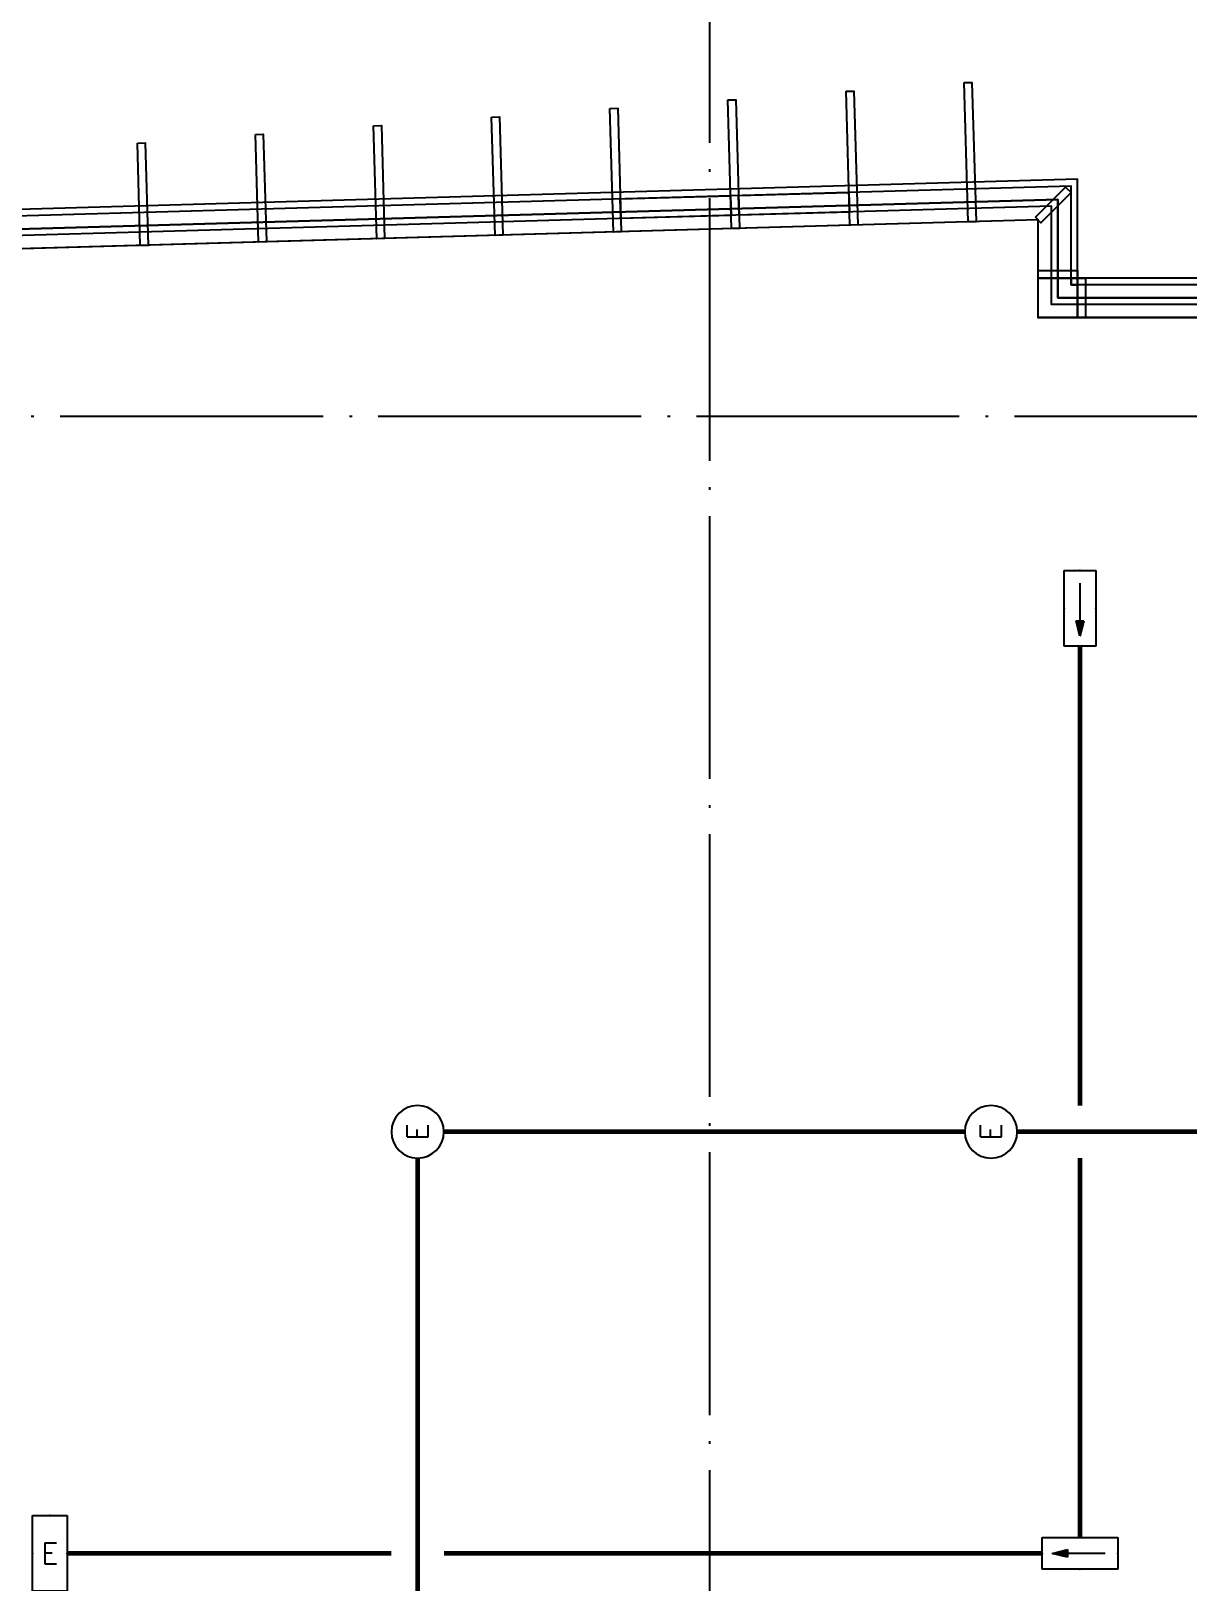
# Model space of a CAD drawing. Extents: x -2209072 to 495824, y -92434 to 572724.
# Drawn here: x 133878 to 142679, y 406353 to 418154 of the extents above; entities that cross this region are included whole.
import ezdxf
from ezdxf.enums import TextEntityAlignment as Align

# ---------------------------------------------------------------- set-up
doc = ezdxf.new("R2010")
doc.units = 0
doc.header["$LTSCALE"] = 1000
doc.header["$MEASUREMENT"] = 0
doc.linetypes.add('DASH', pattern=[0.35, 0.25, -0.1])
doc.linetypes.add('X-104 6#7#平面$0$DOTE', pattern=[2.42, 2, -0.2, 0.02, -0.2])
doc.layers.get('0').update_dxf_attribs({"linetype": 'CONTINUOUS'})
for name, color, linetype in [('6#7#幕墙$0$A-C_玻璃幕墙', 140, 'CONTINUOUS'), ('6#7#幕墙$0$A-C_窗', 140, 'CONTINUOUS'), ('6#7#幕墙$0$A-TECH_结构', 21, 'CONTINUOUS'), ('EQUIP-照明', 3, 'CONTINUOUS'), ('WIRE-应急', 2, 'DASH'), ('X-104 6#7#平面$0$A-TECH_结构', 21, 'CONTINUOUS'), ('X-104 6#7#平面$0$A_AXIS-轴线', 36, 'X-104 6#7#平面$0$DOTE')]:
    doc.layers.add(name, color=color, linetype=linetype)
doc.layers.add('X-104 6#7#平面$0$000套内', color=226, linetype='CONTINUOUS', lineweight=30, plot=False)
doc.styles.add('_TEL_DIM', font='SIMPLEX', dxfattribs={"width": 0.8, "height": 3.5, "bigfont": 'HZTXT'})

# ---------------------------------------------------------------- blocks, each defined once
blk = doc.blocks.new('$equip$00001838')
blk.add_circle((0, 0), 0.5)
at = {"color": 7, "style": '_TEL_DIM'}
blk.add_attdef('$TEXT$', text='', height=0.4, dxfattribs=at).set_placement((0, 0), align=Align.MIDDLE_CENTER)
at = {"color": 7, "style": '_TEL_DIM', "flags": 1}
blk.add_attdef('A', text='', height=0.00002, dxfattribs=at).set_placement((0, 0), align=Align.MIDDLE_CENTER)
blk = doc.blocks.new('$equip_U$00000189(HT0843)')
at = {"color": 2}
for p, q in [((-0.72, 0.66), (-0.72, 0)), ((0.72, 0.66), (-0.72, 0.66)), ((0.72, 0), (0.72, 0.66)), ((-0.72, 0), (0.72, 0))]:
    blk.add_line(p, q, dxfattribs=at)
at = {"color": 2, "const_width": 0.0125}
for points in [[(0.72, 0.66), (0.72, 0.66), (-0.72, 0.66)], [(-0.72, 0.66), (-0.72, 0)], [(0.72, 0), (0.72, 0.66)], [(-0.72, 0), (0.72, 0)]]:
    blk.add_lwpolyline(points, dxfattribs=at)
at = {"color": 2}
blk.add_lwpolyline([(-0.72, 0.66), (-0.72, 0)], dxfattribs=at)
for p in [(0, 0.66), (-0.72, 0.33), (0.72, 0.33), (0, 0)]:
    blk.add_point(p)
at = {"color": 7, "style": '_TEL_DIM'}
blk.add_attdef('$TEXT$', text='', height=0.4, dxfattribs=at).set_placement((0, 0.33), align=Align.MIDDLE_CENTER)
at = {"color": 7, "style": '_TEL_DIM', "flags": 1}
blk.add_attdef('A', text='', height=0.000025, dxfattribs=at).set_placement((0, 0), align=Align.MIDDLE_CENTER)
blk = doc.blocks.new('$equip$00002540')
blk.add_hatch(color=256).paths.add_polyline_path([(0.24, 0.372), (0.24, 0.228), (0.528, 0.3)])
for p, q in [((-0.72, 0.6), (-0.72, 0)), ((0.72, 0.6), (-0.72, 0.6)), ((0.72, 0), (0.72, 0.6)), ((0.24, 0.372), (0.24, 0.228)), ((0.528, 0.3), (0.24, 0.372)), ((0.24, 0.228), (0.528, 0.3)), ((-0.72, 0), (0.72, 0))]:
    blk.add_line(p, q)
at = {"color": 7}
blk.add_line((-0.48, 0.3), (0.48, 0.3), dxfattribs=at)
at = {"const_width": 0.02}
blk.add_lwpolyline([(-0.72, 0.6), (-0.72, 0), (0.72, 0), (0.72, 0.6), (-0.72, 0.6), (-0.72, 0)], dxfattribs=at)
for p in [(0, 0.6), (-0.72, 0.3), (0.72, 0.3), (0, 0)]:
    blk.add_point(p)
at = {"color": 7, "style": '_TEL_DIM', "flags": 1}
blk.add_attdef('A', text='', height=0.00002, dxfattribs=at).set_placement((0, 0), align=Align.MIDDLE_CENTER)
blk = doc.blocks.new('*U1303')
at = {"layer": 'X-104 6#7#平面$0$A_AXIS-轴线'}
blk.add_line((42000, 25700), (42000, -6500), dxfattribs=at)
blk.add_lwpolyline([(-6500, 19200), (53815, 19200)], dxfattribs=at)
blk = doc.blocks.new('X-104 6#7#平面$0$fdsgfh')
at = {"layer": 'X-104 6#7#平面$0$A-TECH_结构'}
blk.add_lwpolyline([(-52400, 173780), (-28011, 175550), (-5900, 175550), (-5900, 176850), (700, 176850), (700, 198150), (-5900, 198150), (-5900, 198895), (-21500, 198449), (-21500, 197750), (-21300, 197750), (-21300, 192050), (-24000, 192050), (-24000, 197750), (-23600, 197750), (-23600, 198507), (-32900, 198881), (-32900, 191850), (-35600, 191850), (-35600, 197750), (-35400, 197750), (-35400, 198981), (-42700, 199275)], dxfattribs=at)
blk = doc.blocks.new('6#7#幕墙$0$jiao')
at = {"layer": '6#7#幕墙$0$A-C_窗'}
blk.add_lwpolyline([(51079, -1171), (51308, -1400), (51350, -1358), (51121, -1129)], close=True, dxfattribs=at)
blk = doc.blocks.new('*U1672')
blk.add_lwpolyline([(-1360, 0), (-520, 0), (-520, -150), (-1360, -150)], close=True)
blk = doc.blocks.new('*U1586')
at = {"layer": '6#7#幕墙$0$A-C_玻璃幕墙', "rotation": 179.9999379632255}
for p in [(-1390, -75), (-490, -75)]:
    blk.add_blockref('*U1672', p, dxfattribs=at)
blk = doc.blocks.new('*U1587')
at = {"color": 0, "linetype": 'ByBlock', "lineweight": -2, "transparency": 16777216}
blk.add_blockref('*U1586', (0, 0), dxfattribs=at)
blk = doc.blocks.new('6#7#幕墙$0$hjsdlkjshdjkshdkjsd')
at = {"layer": '6#7#幕墙$0$A-C_玻璃幕墙'}
for points in [[(140078, 417915), (140138, 417917), (140167, 416898), (140107, 416896)], [(140976, 417981), (141036, 417983), (141067, 416923), (141007, 416921)], [(138281, 417784), (138341, 417786), (138368, 416846), (138308, 416844)], [(139179, 417850), (139239, 417851), (139267, 416872), (139207, 416870)], [(136484, 417653), (136544, 417654), (136568, 416795), (136508, 416793)], [(137382, 417718), (137442, 417720), (137468, 416820), (137408, 416819)], [(135585, 417587), (135645, 417589), (135669, 416769), (135609, 416767)], [(134687, 417521), (134747, 417523), (134769, 416743), (134709, 416742)]]:
    blk.add_lwpolyline(points, close=True, dxfattribs=at)
at = {"rotation": 1.634701643922054}
blk.add_blockref('*U1587', (139232, 417046), dxfattribs=at)
blk = doc.blocks.new('6#7#幕墙$0$ZHAUNJIAOBAOWEN')
at = {"layer": '6#7#幕墙$0$A-C_玻璃幕墙'}
for points in [[(51400, -1290), (51400, -1350), (51100, -1350), (51100, -1290)], [(51040, -1350), (51100, -1350), (51100, -1650), (51040, -1650)]]:
    blk.add_lwpolyline(points, close=True, dxfattribs=at)
at = {"layer": '6#7#幕墙$0$A-C_窗'}
for points in [[(51100, -1350), (51400, -1350), (51400, -1650), (51100, -1650)], [(51150, -1400), (51150, -1350), (51300, -1350), (51300, -1550), (51100, -1550), (51100, -1400)]]:
    blk.add_lwpolyline(points, close=True, dxfattribs=at)
blk = doc.blocks.new('6#7#幕墙$0$A$C1B0437AB')
at = {"layer": '6#7#幕墙$0$A-C_窗', "rotation": 180}
blk.add_blockref('6#7#幕墙$0$ZHAUNJIAOBAOWEN', (51100, -1350), dxfattribs=at)
blk = doc.blocks.new('6#7#幕墙')
at = {"layer": '6#7#幕墙$0$A-C_玻璃幕墙'}
for points in [[(94740, 391280), (119440, 393072), (141840, 393072), (141840, 394372), (148440, 394372), (148440, 416272), (141840, 416272), (141840, 417026), (125545, 416561), (104440, 417410), (104440, 416272), (94740, 416272)], [(94790, 391333), (119438, 393122), (141790, 393122), (141790, 394422), (148390, 394422), (148390, 416222), (141790, 416222), (141790, 416974), (125544, 416511), (104490, 417358), (104490, 416222), (94790, 416222)], [(94940, 391495), (119433, 393272), (141640, 393272), (141640, 394572), (148240, 394572), (148240, 416072), (141640, 416072), (141640, 416820), (125544, 416361), (104640, 417202), (104640, 416072), (94940, 416072)]]:
    blk.add_lwpolyline(points, close=True, dxfattribs=at)
at = {"layer": '6#7#幕墙$0$A-TECH_结构'}
blk.add_lwpolyline([(95040, 391602), (119429, 393372), (141540, 393372), (141540, 394672), (148140, 394672), (148140, 415972), (141540, 415972), (141540, 416717), (125543, 416261), (104740, 417097), (104740, 415972), (95040, 415972)], close=True, dxfattribs=at)
at = {"layer": '6#7#幕墙$0$A-C_窗'}
blk.add_blockref('6#7#幕墙$0$hjsdlkjshdjkshdkjsd', (0, -220), dxfattribs=at)
at = {"layer": '6#7#幕墙$0$A-C_窗', "xscale": -1, "rotation": 180}
blk.add_blockref('6#7#幕墙$0$jiao', (90440, 415566), dxfattribs=at)
at = {"layer": '6#7#幕墙$0$A-C_窗', "rotation": 90.00007811952572}
blk.add_blockref('6#7#幕墙$0$A$C1B0437AB', (141840, 416272), dxfattribs=at)
blk = doc.blocks.new('X-104 6#7#平面')
at = {"layer": 'X-104 6#7#平面$0$000套内'}
blk.add_lwpolyline([(127840, 405623), (133690, 405623), (133690, 405623), (133690, 405623), (133690, 416643), (141690, 416871), (141690, 416123), (148290, 416123), (148290, 394523), (141690, 394523), (141690, 393223), (119640, 393223), (119640, 405623), (125940, 405623), (125940, 405123), (127840, 405123), (127840, 405623)], dxfattribs=at)
for name, p in [('6#7#幕墙', (0, 0)), ('*U1303', (97040, 396023))]:
    blk.add_blockref(name, p)
at = {"layer": 'X-104 6#7#平面$0$A-TECH_结构'}
blk.add_blockref('X-104 6#7#平面$0$fdsgfh', (147440, 217823), dxfattribs=at)

msp = doc.modelspace()

# ---------------------------------------------------------------- linework, layer by layer
at = {"layer": 'WIRE-应急', "linetype": 'DASH', "const_width": 35}
for points in [[(141858, 413473), (141858, 409978)], [(140981, 409778), (137019, 409778)], [(144806, 409778), (141381, 409778)], [(136819, 400282), (136819, 409578)], [(141858, 409578), (141858, 406690)], [(136619, 406570), (134153, 406570)], [(141570, 406570), (137019, 406570)]]:
    msp.add_lwpolyline(points, dxfattribs=at)

# ---------------------------------------------------------------- block references
msp.add_blockref('X-104 6#7#平面', (0, 0))
at = {"layer": 'EQUIP-照明', "xscale": -400, "yscale": 400, "zscale": 400, "rotation": 90}
msp.add_blockref('$equip$00002540', (141978, 413761), dxfattribs=at)
at = {"layer": 'EQUIP-照明'}
ref = msp.add_blockref('$equip$00001838', (136819, 409778), dxfattribs=dict(at, xscale=-400, yscale=400, zscale=400, rotation=270))
ref.add_attrib('$TEXT$', 'E', dxfattribs={"layer": '0', "color": 7, "height": 160, "rotation": 90, "style": '_TEL_DIM'}).set_placement((136819, 409778), align=Align.MIDDLE_CENTER)
ref = msp.add_blockref('$equip$00001838', (141181, 409778), dxfattribs=dict(at, xscale=-400, yscale=400, zscale=400, rotation=270))
ref.add_attrib('$TEXT$', 'E', dxfattribs={"layer": '0', "color": 7, "height": 160, "rotation": 90, "style": '_TEL_DIM'}).set_placement((141181, 409778), align=Align.MIDDLE_CENTER)
ref = msp.add_blockref('$equip_U$00000189(HT0843)', (133889, 406570), dxfattribs=dict(at, xscale=-400, yscale=400, zscale=400, rotation=270))
ref.add_attrib('$TEXT$', 'E', dxfattribs={"layer": '0', "color": 7, "height": 160, "style": '_TEL_DIM'}).set_placement((134021, 406570), align=Align.MIDDLE_CENTER)
at = {"layer": 'EQUIP-照明', "xscale": -400, "yscale": 400, "zscale": 400}
msp.add_blockref('$equip$00002540', (141858, 406450), dxfattribs=at)

doc.saveas('drawing.dxf')
